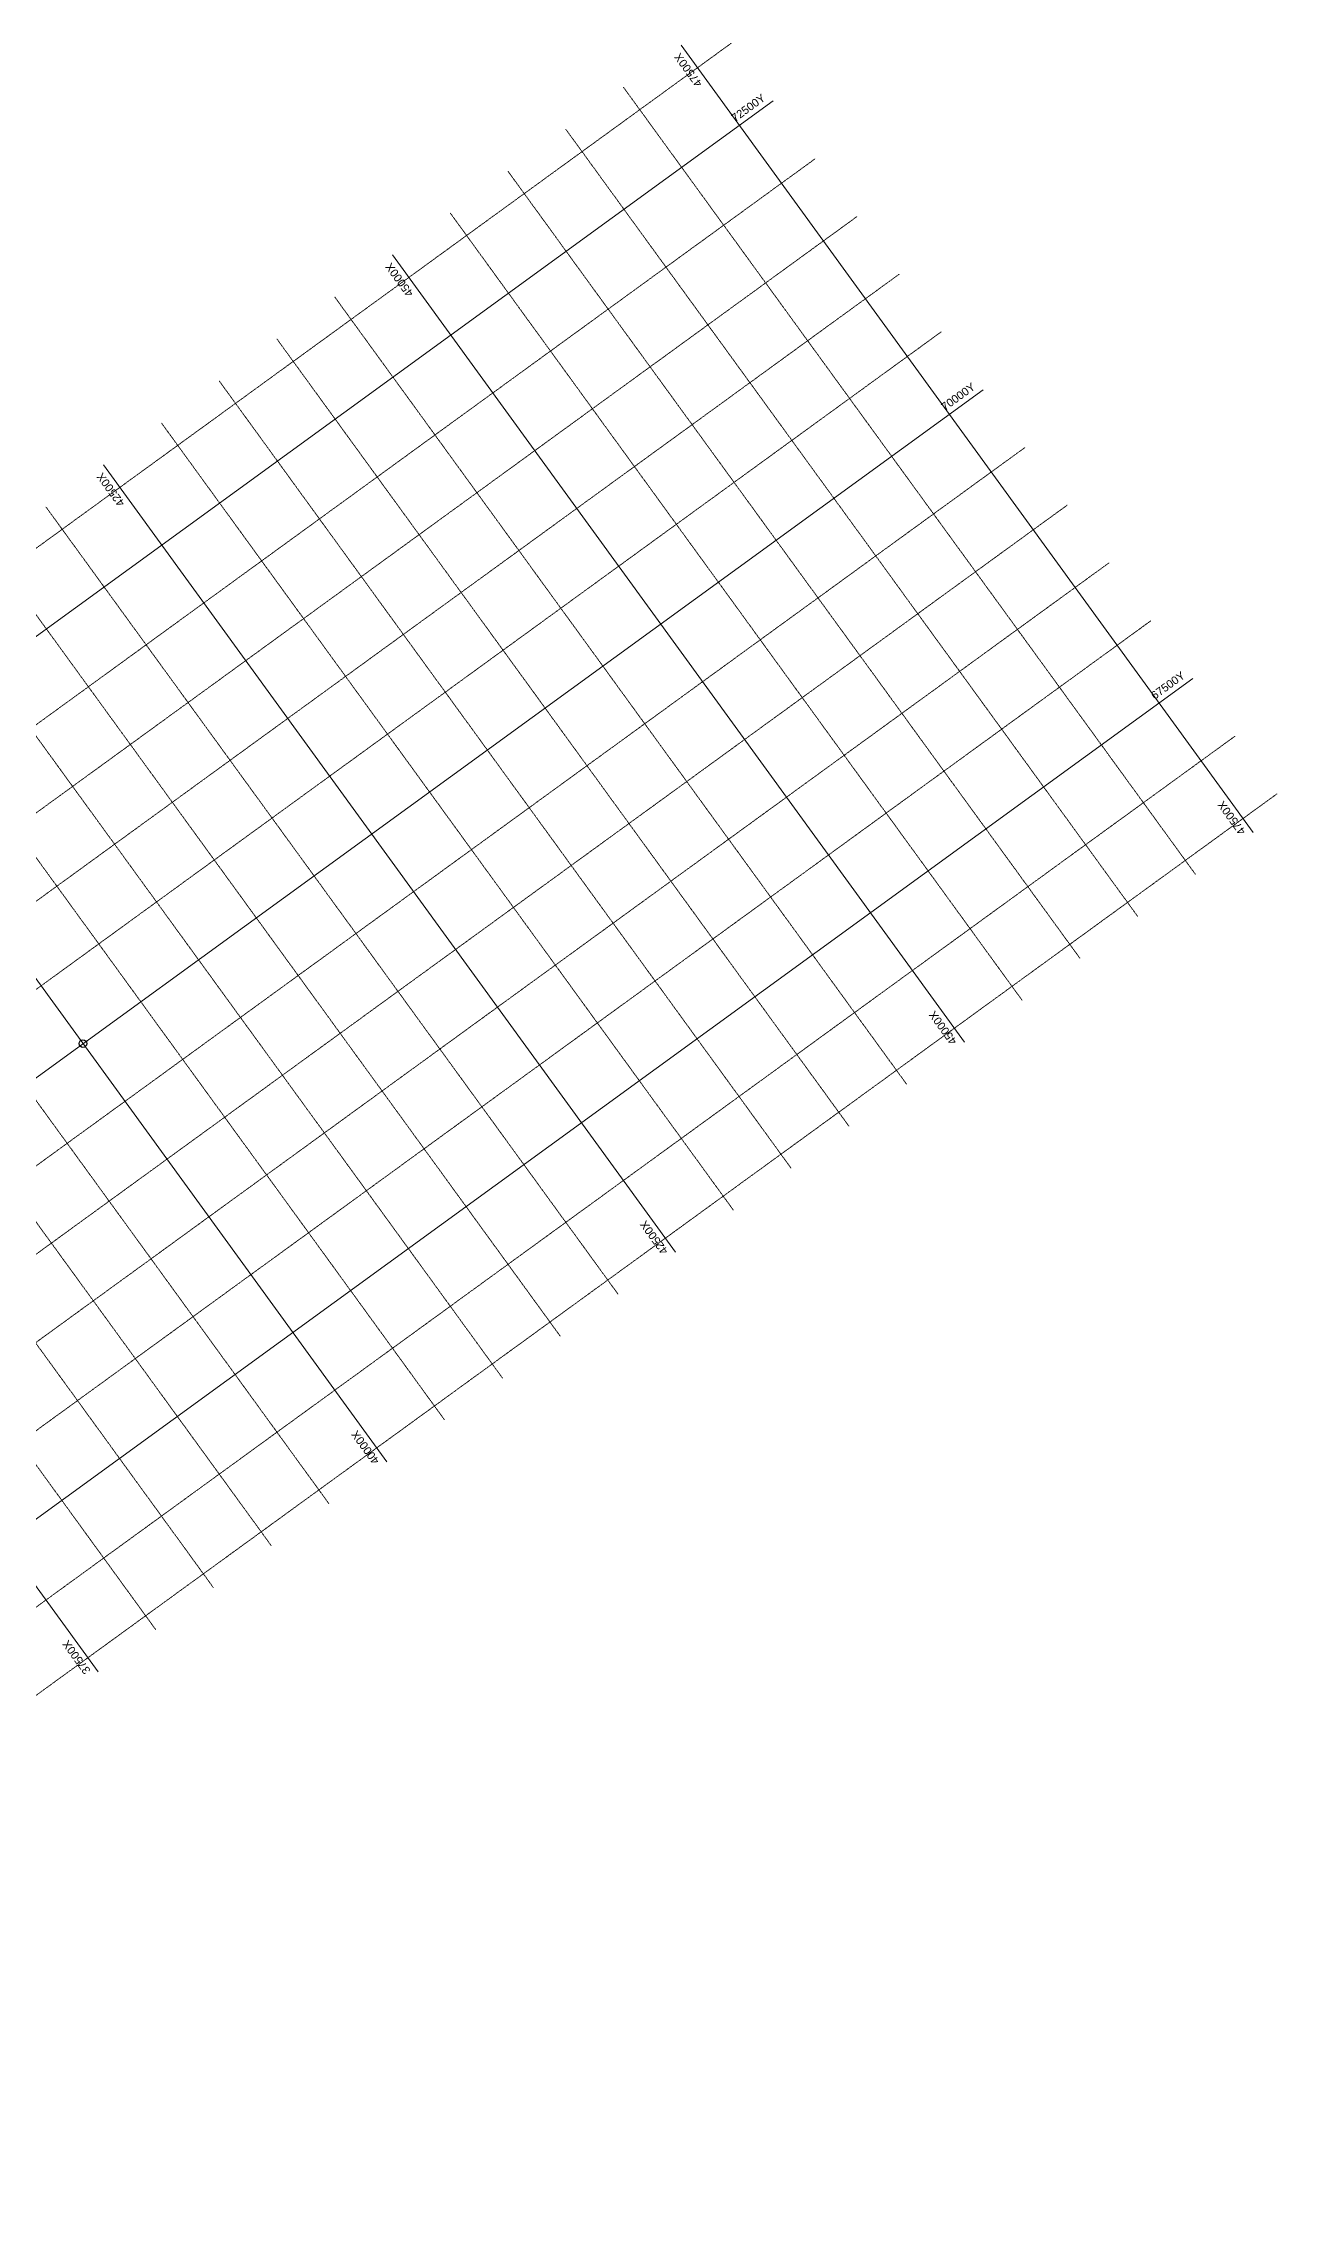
# Model space of a CAD drawing. Header units: millimetres. Extents: x -11105 to 6250, y -8045 to 7046.
# Drawn here: x -2391 to 6250, y -8045 to 7046 of the extents above; entities that cross this region are included whole.
import ezdxf
from ezdxf.enums import TextEntityAlignment as Align

# ---------------------------------------------------------------- set-up
doc = ezdxf.new("R2010")
doc.units = ezdxf.units.MM
doc.linetypes.add('DOT', pattern=[2, 1, -1])
doc.layers.add('_Сеть_', color=1, linetype='Continuous')
doc.styles.add('Arial', font='arial.ttf', dxfattribs={"height": 0.2})

msp = doc.modelspace()

# ---------------------------------------------------------------- linework, layer by layer
msp.add_circle((-2112, 39), 26.3)
at = {"layer": '_Сеть_', "color": 251, "linetype": 'DOT', "lineweight": 13, "ltscale": 0.09, "true_color": 0x42495b}
for points in [[(-11105, -2787), (2429, 7046)], [(5680, 1224), (1673, 6738)], [(5275, 930), (1269, 6444)], [(-10517, -3596), (3017, 6237)], [(4871, 636), (864, 6150)], [(-10223, -4000), (3311, 5833)], [(4466, 342), (460, 5857)], [(-9929, -4405), (3605, 5428)], [(3657, -246), (-349, 5269)], [(-9635, -4809), (3899, 5024)], [(3253, -540), (-754, 4975)], [(2848, -834), (-1158, 4681)], [(2444, -1128), (-1563, 4387)], [(-9048, -5618), (4487, 4215)], [(-8754, -6023), (4781, 3810)], [(1635, -1715), (-2372, 3799)], [(1230, -2009), (-2776, 3505)], [(-8460, -6427), (5074, 3406)], [(826, -2303), (-3181, 3212)], [(-8166, -6832), (5368, 3001)], [(421, -2597), (-3585, 2918)], [(-388, -3185), (-4394, 2330)], [(-7578, -7641), (5956, 2192)], [(-792, -3479), (-4799, 2036)], [(-7284, -8045), (6250, 1788)], [(-1197, -3773), (-5203, 1742)], [(-1601, -4067), (-5608, 1448)]]:
    msp.add_lwpolyline(points, dxfattribs=at)
at = {"layer": '_Сеть_', "color": 251, "linetype": 'Continuous', "lineweight": 13, "ltscale": 0.09, "true_color": 0x42495b}
for points in [[(6084, 1517), (2078, 7032)], [(-10811, -3191), (2723, 6642)], [(4062, 48), (55, 5563)], [(-9341, -5214), (4193, 4619)], [(2039, -1422), (-1967, 4093)], [(-7872, -7236), (5662, 2597)], [(17, -2891), (-3990, 2624)], [(-2006, -4360), (-6012, 1154)]]:
    msp.add_lwpolyline(points, dxfattribs=at)

# ---------------------------------------------------------------- texts
at = {"layer": '_Сеть_', "color": 253, "true_color": 0x999ea1, "style": 'Arial'}
for s, rotation, p in [('47500X', 126, (2084, 6992)), ('72500Y', 36, (2683, 6636)), ('45000X', 126, (61, 5523)), ('70000Y', 36, (4153, 4613)), ('42500X', 126, (-1961, 4053)), ('67500Y', 36, (5622, 2591))]:
    msp.add_text(s, height=56, rotation=rotation, dxfattribs=at).set_placement(p, align=Align.BOTTOM_RIGHT)
for s, p in [('47500X', (6048, 1536)), ('45000X', (4026, 66)), ('42500X', (2003, -1403)), ('40000X', (-19, -2873)), ('37500X', (-2042, -4342))]:
    msp.add_text(s, height=56, rotation=126, dxfattribs=at).set_placement(p, align=Align.BOTTOM_LEFT)

doc.saveas('drawing.dxf')
